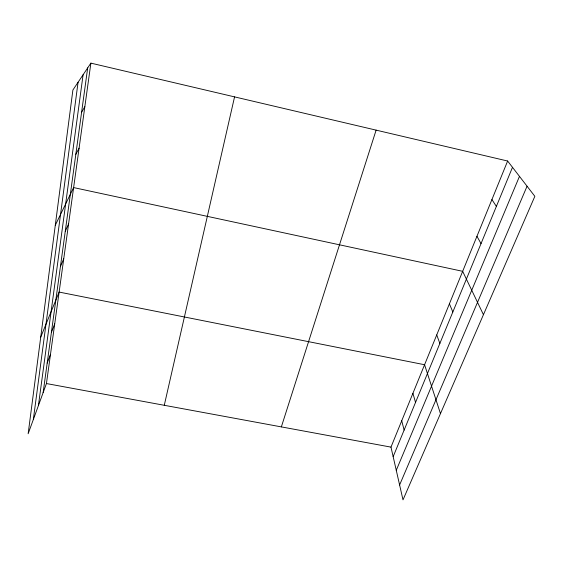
<?xml version="1.0" encoding="UTF-8"?>
<svg xmlns="http://www.w3.org/2000/svg" width="563" height="563" viewBox="0 0 563 563"><rect width="100%" height="100%" fill="white"/><g stroke="black" fill="none" stroke-linecap="round" stroke-linejoin="round"><path stroke-width="0.84" d="M33.33 419.534L78.067 82.275M38.418 405.557L83.092 74.773M43.14 392.608L87.687 67.898M90.882 63.133L72.894 90.003L28.15 433.756L46.44 383.551L90.882 63.133L507.636 161.025L534.85 196.318L403.002 499.867L390.982 447.121L507.636 161.025M164.276 405.29L234.56 96.878M281.352 426.895L376.119 130.13M47.186 363.121L50.487 354.352M51.409 332.332L54.71 323.887M40.733 337.096L59.122 292.07L424.572 364.733L440.47 413.608M393.157 456.677L512.492 167.317M396.268 470.302L519.473 176.374M399.61 484.975L527.059 186.219M60.438 266.496L63.739 258.818M65.28 231.252L68.566 224.025M55.294 225.249L73.619 187.578L462.666 271.317L483.434 314.682M75.836 154.318L79.087 148.175M81.607 112.241L84.83 106.745M46.44 383.551L390.982 447.121M491.921 199.555L496.369 206.403M476.952 236.284L481.02 243.624M449.415 303.816L452.835 311.979M436.733 334.922L439.865 343.43M412.918 393.319L415.536 402.411M401.729 420.758L404.121 430.097"/></g></svg>
